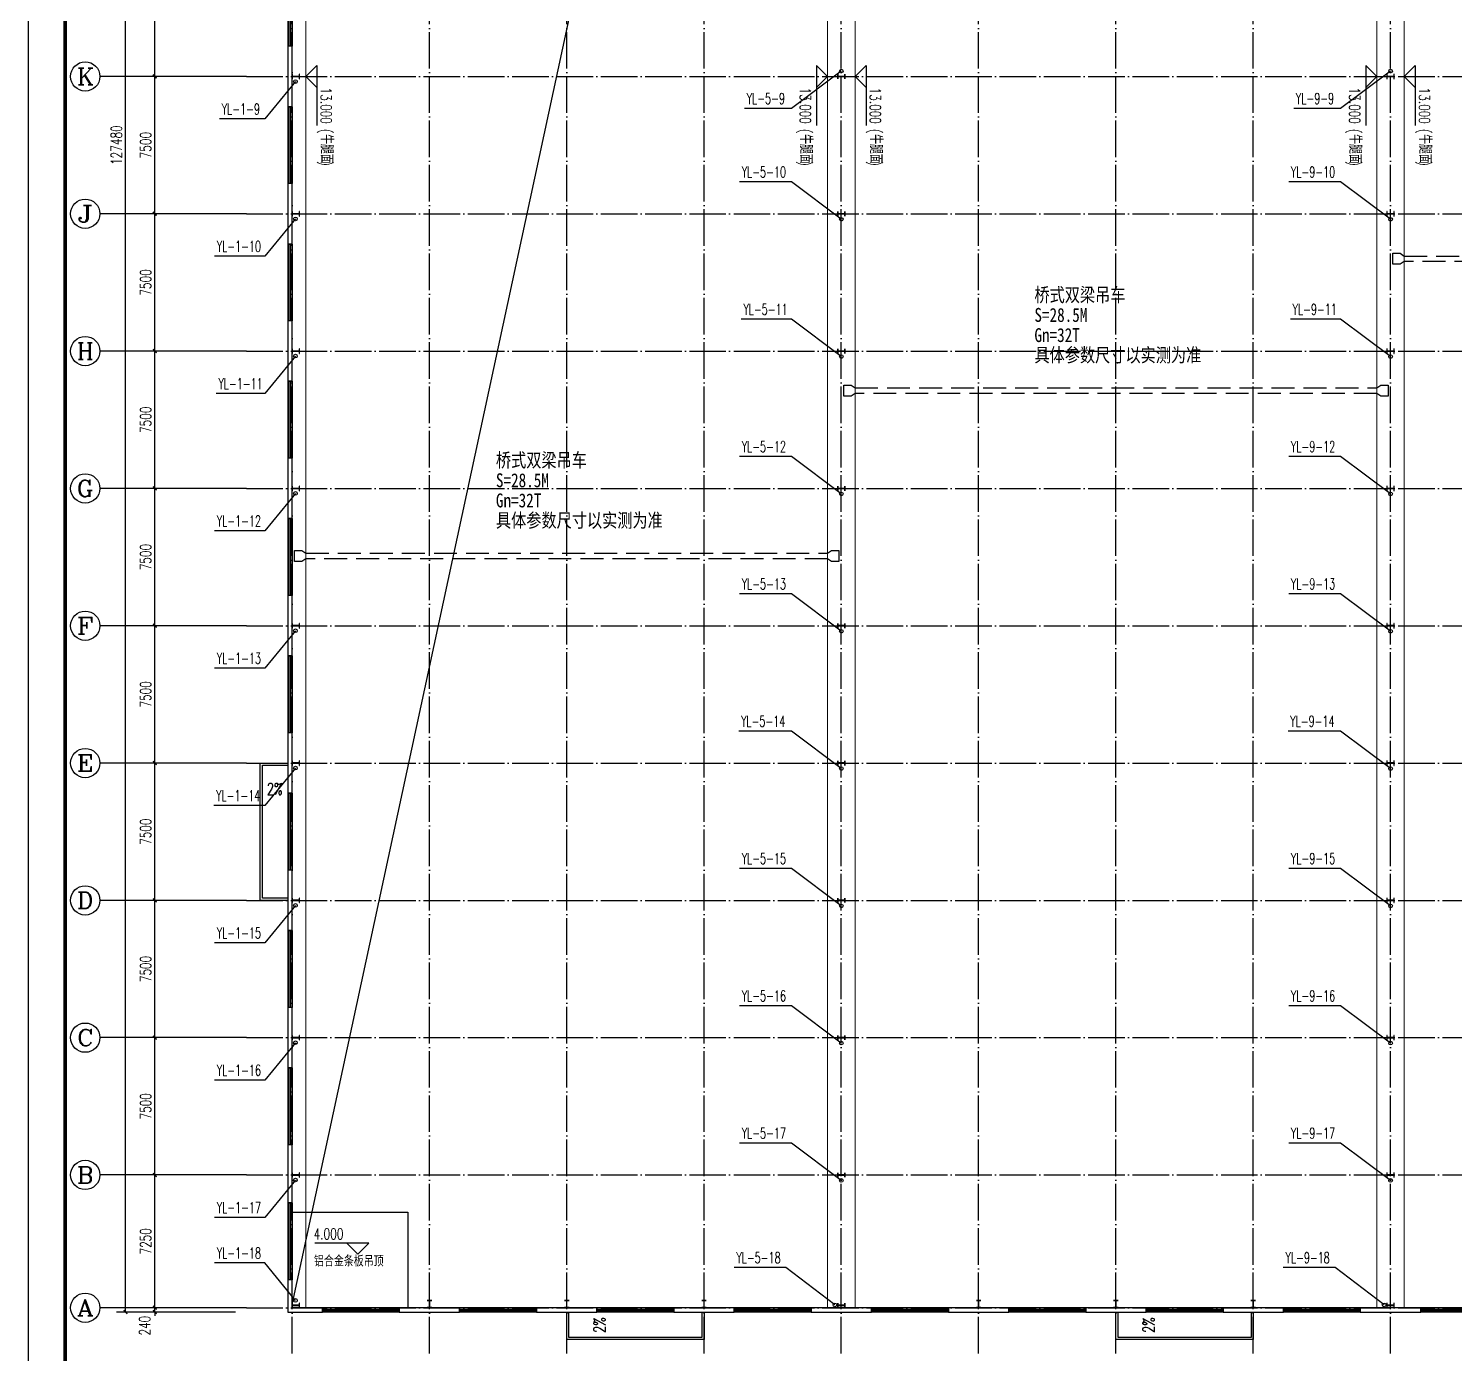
# Model space of a CAD drawing. Extents: x 14204718 to 16986381, y -1556765 to -15898.
# Drawn here: x 14849916 to 14927810, y -649394 to -577024 of the extents above; entities that cross this region are included whole.
import ezdxf
from ezdxf.enums import TextEntityAlignment as Align

# ---------------------------------------------------------------- set-up
doc = ezdxf.new("R2010")
doc.units = 0
doc.header["$LTSCALE"] = 1000
doc.header["$MEASUREMENT"] = 0
doc.linetypes.add('DASH', pattern=[0.35, 0.25, -0.1])
doc.linetypes.add('DOTE', pattern=[2.42, 2, -0.2, 0.02, -0.2])
for name, color, linetype in [('AXIS', 3, 'Continuous'), ('AXIS_TEXT', 7, 'Continuous'), ('COLUMN', 2, 'Continuous'), ('DIM_ELEV', 3, 'Continuous'), ('DIM_SYMB', 3, 'Continuous'), ('DIM_雨水', 3, 'Continuous'), ('DOTE', 8, 'DOTE'), ('PUB_TEXT', 7, 'Continuous'), ('TK', 4, 'Continuous'), ('TWT_TEXT', 7, 'Continuous'), ('VPIPE-雨水', 4, 'Continuous'), ('WALL-PARAPET', 6, 'Continuous'), ('WINDOW', 4, 'Continuous')]:
    doc.layers.add(name, color=color, linetype=linetype)
doc.styles.add('_TCH_AXIS', font='COMPLEX', dxfattribs={"bigfont": 'GBCBIG'})
doc.styles.add('_TCH_DIM', font='SIMPLEX', dxfattribs={"bigfont": 'GBCBIG'})
doc.styles.add('_TCH_DIM_T3', font='SIMPLEX', dxfattribs={"width": 0.705882, "bigfont": 'GBCBIG'})
doc.styles.add('_TWT_SERIAL', font='COMPLEX', dxfattribs={"width": 0.8, "height": 3, "bigfont": 'HZTXT'})
doc.styles.add('COMPLEX', font='COMPLEX')
doc.styles.add('TK-LG-B', font='', dxfattribs={"width": 0.75})
doc.styles.add('宋体', font='', dxfattribs={"width": 0.8})
doc.styles.get('TK-LG-B').set_extended_font_data('SimSun')
doc.styles.get('宋体').set_extended_font_data('SimSun')
doc.dimstyles.new('_TCH_ARCH&&200', dxfattribs={"dimtxt": 595, "dimasz": 200, "dimexe": 500, "dimexo": 600, "dimgap": 200, "dimtad": 1, "dimdec": 0, "dimzin": 0, "dimdsep": 46, "dimtxsty": '_TCH_DIM_T3', "dimblk": 'ARCHTICK', "dimcen": 0.09, "dimclrt": 7, "dimazin": 2, "dimtfac": 1, "dimtdec": 0, "dimtix": 1, "dimtmove": 2, "dimatfit": 3, "dimfxl": 0, "dimtolj": 1, "dimtzin": 0, "dimarcsym": 0})

# ---------------------------------------------------------------- blocks, each defined once
blk = doc.blocks.new('A$C797E1D2B')
at = {"layer": 'COLUMN'}
h = blk.add_hatch(color=256, dxfattribs=at)
h.paths.add_polyline_path([(125, 400), (250, 400), (250, 388), (130, 388), (130, 200), (125, 200)])
h.paths.add_polyline_path([(0, 400), (125, 400), (125, 200), (120, 200), (120, 388), (0, 388)])
h.paths.add_polyline_path([(0, 12), (120, 12), (120, 200), (125, 200), (125, 0), (0, 0)])
h.paths.add_polyline_path([(125, 200), (130, 200), (130, 12), (250, 12), (250, 0), (125, 0)])
blk.add_lwpolyline([(250, 0), (250, 12), (130, 12), (130, 388), (250, 388), (250, 400), (0, 400), (0, 388), (120, 388), (120, 12), (0, 12), (0, 0)], close=True, dxfattribs=at)
blk = doc.blocks.new('GeYuanFrame_11217718', base_point=(20.09, 4.53))
at = {"layer": 'TK'}
blk.add_lwpolyline([(20.09, 4.53), (20.09, 598.53), (1071.09, 598.53), (1071.09, 4.53)], close=True, dxfattribs=at)
at = {"layer": 'TK', "const_width": 1}
blk.add_lwpolyline([(45.09, 588.53), (1061.09, 588.53), (1061.09, 14.53), (45.09, 14.53)], close=True, dxfattribs=at)
blk = doc.blocks.new('$TCHSYS$WIN2D')
for p, q in [((-0.5, 0.5), (0.5, 0.5)), ((-0.5, 0.5), (-0.5, -0.5)), ((0.5, 0.5), (0.5, -0.5)), ((0.5, 0.167), (-0.5, 0.167)), ((0.5, -0.167), (-0.5, -0.167)), ((-0.5, -0.5), (0.5, -0.5))]:
    blk.add_line(p, q)
blk = doc.blocks.new('_AXISO')
blk.add_circle((0, 0), 0.5)
at = {"layer": 'AXIS_TEXT', "style": 'COMPLEX', "width": 1.041667}
blk.add_attdef('A', text='', height=0.56, dxfattribs=at).set_placement((-0.25, -0.28), (0.25, -0.28), align=Align.FIT)
blk = doc.blocks.new('_ArchTick')
at = {"color": 0, "linetype": 'ByBlock', "const_width": 0.4}
blk.add_lwpolyline([(-0.5, -0.5), (0.5, 0.5)], dxfattribs=at)
blk = doc.blocks.new('*D229')
at = {"layer": 'AXIS', "color": 0, "lineweight": -2}
for p, q in [((14861216, -519654), (14854716, -519654)), ((14855216, -647134), (14855216, -519654)), ((14861216, -647134), (14854716, -647134))]:
    blk.add_line(p, q, dxfattribs=at)
at = {"layer": 'Defpoints', "color": 0}
for p in [(14855216, -519654), (14861816, -519654), (14861816, -647134)]:
    blk.add_point(p, dxfattribs=at)
at = {"layer": 'AXIS', "color": 0, "lineweight": -2, "xscale": 200, "yscale": 200, "zscale": 200}
for p, rotation in [((14855216, -519654), 90), ((14855216, -647134), 270)]:
    blk.add_blockref('_ArchTick', p, dxfattribs=dict(at, rotation=rotation))
at = {"layer": 'AXIS', "color": 7, "insert": (14854719, -583394), "char_height": 595, "attachment_point": 5, "rotation": 90, "style": '_TCH_DIM_T3'}
blk.add_mtext('\\A1;127480', dxfattribs=at)
blk = doc.blocks.new('*D230')
at = {"layer": 'AXIS', "color": 0, "lineweight": -2}
for p, q in [((14861216, -646894), (14856316, -646894)), ((14861216, -647134), (14856316, -647134)), ((14856816, -646894), (14856816, -646694)), ((14856816, -647134), (14856816, -646894)), ((14856816, -647134), (14856816, -647334))]:
    blk.add_line(p, q, dxfattribs=at)
at = {"layer": 'Defpoints', "color": 0}
for p in [(14856816, -646894), (14861816, -646894), (14861816, -647134)]:
    blk.add_point(p, dxfattribs=at)
at = {"layer": 'AXIS', "color": 0, "lineweight": -2, "xscale": 200, "yscale": 200, "zscale": 200}
for p, rotation in [((14856816, -646894), 270), ((14856816, -647134), 90)]:
    blk.add_blockref('_ArchTick', p, dxfattribs=dict(at, rotation=rotation))
at = {"layer": 'AXIS', "color": 7, "insert": (14856266, -647874), "char_height": 595, "attachment_point": 5, "rotation": 90, "style": '_TCH_DIM_T3'}
blk.add_mtext('\\A1;240', dxfattribs=at)
blk = doc.blocks.new('*D231')
at = {"layer": 'AXIS', "color": 0, "lineweight": -2}
for p, q in [((14861216, -639644), (14856316, -639644)), ((14856816, -646894), (14856816, -639644)), ((14861216, -646894), (14856316, -646894))]:
    blk.add_line(p, q, dxfattribs=at)
at = {"layer": 'Defpoints', "color": 0}
for p in [(14856816, -639644), (14861816, -639644), (14861816, -646894)]:
    blk.add_point(p, dxfattribs=at)
at = {"layer": 'AXIS', "color": 0, "lineweight": -2, "xscale": 200, "yscale": 200, "zscale": 200}
for p, rotation in [((14856816, -639644), 90), ((14856816, -646894), 270)]:
    blk.add_blockref('_ArchTick', p, dxfattribs=dict(at, rotation=rotation))
at = {"layer": 'AXIS', "color": 7, "insert": (14856319, -643269), "char_height": 595, "attachment_point": 5, "rotation": 90, "style": '_TCH_DIM_T3'}
blk.add_mtext('\\A1;7250', dxfattribs=at)
blk = doc.blocks.new('*D232')
at = {"layer": 'AXIS', "color": 0, "lineweight": -2}
for p, q in [((14861216, -632144), (14856316, -632144)), ((14856816, -639644), (14856816, -632144)), ((14861216, -639644), (14856316, -639644))]:
    blk.add_line(p, q, dxfattribs=at)
at = {"layer": 'Defpoints', "color": 0}
for p in [(14856816, -632144), (14861816, -632144), (14861816, -639644)]:
    blk.add_point(p, dxfattribs=at)
at = {"layer": 'AXIS', "color": 0, "lineweight": -2, "xscale": 200, "yscale": 200, "zscale": 200}
for p, rotation in [((14856816, -632144), 90), ((14856816, -639644), 270)]:
    blk.add_blockref('_ArchTick', p, dxfattribs=dict(at, rotation=rotation))
at = {"layer": 'AXIS', "color": 7, "insert": (14856319, -635894), "char_height": 595, "attachment_point": 5, "rotation": 90, "style": '_TCH_DIM_T3'}
blk.add_mtext('\\A1;7500', dxfattribs=at)
blk = doc.blocks.new('*D233')
at = {"layer": 'AXIS', "color": 0, "lineweight": -2}
for p, q in [((14861216, -624644), (14856316, -624644)), ((14856816, -632144), (14856816, -624644)), ((14861216, -632144), (14856316, -632144))]:
    blk.add_line(p, q, dxfattribs=at)
at = {"layer": 'Defpoints', "color": 0}
for p in [(14856816, -624644), (14861816, -624644), (14861816, -632144)]:
    blk.add_point(p, dxfattribs=at)
at = {"layer": 'AXIS', "color": 0, "lineweight": -2, "xscale": 200, "yscale": 200, "zscale": 200}
for p, rotation in [((14856816, -624644), 90), ((14856816, -632144), 270)]:
    blk.add_blockref('_ArchTick', p, dxfattribs=dict(at, rotation=rotation))
at = {"layer": 'AXIS', "color": 7, "insert": (14856319, -628394), "char_height": 595, "attachment_point": 5, "rotation": 90, "style": '_TCH_DIM_T3'}
blk.add_mtext('\\A1;7500', dxfattribs=at)
blk = doc.blocks.new('*D234')
at = {"layer": 'AXIS', "color": 0, "lineweight": -2}
for p, q in [((14861216, -617144), (14856316, -617144)), ((14856816, -624644), (14856816, -617144)), ((14861216, -624644), (14856316, -624644))]:
    blk.add_line(p, q, dxfattribs=at)
at = {"layer": 'Defpoints', "color": 0}
for p in [(14856816, -617144), (14861816, -617144), (14861816, -624644)]:
    blk.add_point(p, dxfattribs=at)
at = {"layer": 'AXIS', "color": 0, "lineweight": -2, "xscale": 200, "yscale": 200, "zscale": 200}
for p, rotation in [((14856816, -617144), 90), ((14856816, -624644), 270)]:
    blk.add_blockref('_ArchTick', p, dxfattribs=dict(at, rotation=rotation))
at = {"layer": 'AXIS', "color": 7, "insert": (14856319, -620894), "char_height": 595, "attachment_point": 5, "rotation": 90, "style": '_TCH_DIM_T3'}
blk.add_mtext('\\A1;7500', dxfattribs=at)
blk = doc.blocks.new('*D235')
at = {"layer": 'AXIS', "color": 0, "lineweight": -2}
for p, q in [((14861216, -609644), (14856316, -609644)), ((14856816, -617144), (14856816, -609644)), ((14861216, -617144), (14856316, -617144))]:
    blk.add_line(p, q, dxfattribs=at)
at = {"layer": 'Defpoints', "color": 0}
for p in [(14856816, -609644), (14861816, -609644), (14861816, -617144)]:
    blk.add_point(p, dxfattribs=at)
at = {"layer": 'AXIS', "color": 0, "lineweight": -2, "xscale": 200, "yscale": 200, "zscale": 200}
for p, rotation in [((14856816, -609644), 90), ((14856816, -617144), 270)]:
    blk.add_blockref('_ArchTick', p, dxfattribs=dict(at, rotation=rotation))
at = {"layer": 'AXIS', "color": 7, "insert": (14856319, -613394), "char_height": 595, "attachment_point": 5, "rotation": 90, "style": '_TCH_DIM_T3'}
blk.add_mtext('\\A1;7500', dxfattribs=at)
blk = doc.blocks.new('*D236')
at = {"layer": 'AXIS', "color": 0, "lineweight": -2}
for p, q in [((14861216, -602144), (14856316, -602144)), ((14856816, -609644), (14856816, -602144)), ((14861216, -609644), (14856316, -609644))]:
    blk.add_line(p, q, dxfattribs=at)
at = {"layer": 'Defpoints', "color": 0}
for p in [(14856816, -602144), (14861816, -602144), (14861816, -609644)]:
    blk.add_point(p, dxfattribs=at)
at = {"layer": 'AXIS', "color": 0, "lineweight": -2, "xscale": 200, "yscale": 200, "zscale": 200}
for p, rotation in [((14856816, -602144), 90), ((14856816, -609644), 270)]:
    blk.add_blockref('_ArchTick', p, dxfattribs=dict(at, rotation=rotation))
at = {"layer": 'AXIS', "color": 7, "insert": (14856319, -605894), "char_height": 595, "attachment_point": 5, "rotation": 90, "style": '_TCH_DIM_T3'}
blk.add_mtext('\\A1;7500', dxfattribs=at)
blk = doc.blocks.new('*D237')
at = {"layer": 'AXIS', "color": 0, "lineweight": -2}
for p, q in [((14861216, -594644), (14856316, -594644)), ((14856816, -602144), (14856816, -594644)), ((14861216, -602144), (14856316, -602144))]:
    blk.add_line(p, q, dxfattribs=at)
at = {"layer": 'Defpoints', "color": 0}
for p in [(14856816, -594644), (14861816, -594644), (14861816, -602144)]:
    blk.add_point(p, dxfattribs=at)
at = {"layer": 'AXIS', "color": 0, "lineweight": -2, "xscale": 200, "yscale": 200, "zscale": 200}
for p, rotation in [((14856816, -594644), 90), ((14856816, -602144), 270)]:
    blk.add_blockref('_ArchTick', p, dxfattribs=dict(at, rotation=rotation))
at = {"layer": 'AXIS', "color": 7, "insert": (14856319, -598394), "char_height": 595, "attachment_point": 5, "rotation": 90, "style": '_TCH_DIM_T3'}
blk.add_mtext('\\A1;7500', dxfattribs=at)
blk = doc.blocks.new('*D238')
at = {"layer": 'AXIS', "color": 0, "lineweight": -2}
for p, q in [((14861216, -587144), (14856316, -587144)), ((14856816, -594644), (14856816, -587144)), ((14861216, -594644), (14856316, -594644))]:
    blk.add_line(p, q, dxfattribs=at)
at = {"layer": 'Defpoints', "color": 0}
for p in [(14856816, -587144), (14861816, -587144), (14861816, -594644)]:
    blk.add_point(p, dxfattribs=at)
at = {"layer": 'AXIS', "color": 0, "lineweight": -2, "xscale": 200, "yscale": 200, "zscale": 200}
for p, rotation in [((14856816, -587144), 90), ((14856816, -594644), 270)]:
    blk.add_blockref('_ArchTick', p, dxfattribs=dict(at, rotation=rotation))
at = {"layer": 'AXIS', "color": 7, "insert": (14856319, -590894), "char_height": 595, "attachment_point": 5, "rotation": 90, "style": '_TCH_DIM_T3'}
blk.add_mtext('\\A1;7500', dxfattribs=at)
blk = doc.blocks.new('*D239')
at = {"layer": 'AXIS', "color": 0, "lineweight": -2}
for p, q in [((14861216, -579644), (14856316, -579644)), ((14856816, -587144), (14856816, -579644)), ((14861216, -587144), (14856316, -587144))]:
    blk.add_line(p, q, dxfattribs=at)
at = {"layer": 'Defpoints', "color": 0}
for p in [(14856816, -579644), (14861816, -579644), (14861816, -587144)]:
    blk.add_point(p, dxfattribs=at)
at = {"layer": 'AXIS', "color": 0, "lineweight": -2, "xscale": 200, "yscale": 200, "zscale": 200}
for p, rotation in [((14856816, -579644), 90), ((14856816, -587144), 270)]:
    blk.add_blockref('_ArchTick', p, dxfattribs=dict(at, rotation=rotation))
at = {"layer": 'AXIS', "color": 7, "insert": (14856319, -583394), "char_height": 595, "attachment_point": 5, "rotation": 90, "style": '_TCH_DIM_T3'}
blk.add_mtext('\\A1;7500', dxfattribs=at)
blk = doc.blocks.new('*D240')
at = {"layer": 'AXIS', "color": 0, "lineweight": -2}
for p, q in [((14861216, -572144), (14856316, -572144)), ((14856816, -579644), (14856816, -572144)), ((14861216, -579644), (14856316, -579644))]:
    blk.add_line(p, q, dxfattribs=at)
at = {"layer": 'Defpoints', "color": 0}
for p in [(14856816, -572144), (14861816, -572144), (14861816, -579644)]:
    blk.add_point(p, dxfattribs=at)
at = {"layer": 'AXIS', "color": 0, "lineweight": -2, "xscale": 200, "yscale": 200, "zscale": 200}
for p, rotation in [((14856816, -572144), 90), ((14856816, -579644), 270)]:
    blk.add_blockref('_ArchTick', p, dxfattribs=dict(at, rotation=rotation))
at = {"layer": 'AXIS', "color": 7, "insert": (14856319, -575894), "char_height": 595, "attachment_point": 5, "rotation": 90, "style": '_TCH_DIM_T3'}
blk.add_mtext('\\A1;7500', dxfattribs=at)

msp = doc.modelspace()

# ---------------------------------------------------------------- linework, layer by layer
at = {"color": 8, "ltscale": 0.5}
msp.add_lwpolyline([(14953834.1, -519894.1), (14886816.4, -542149.1), (14864316.4, -646644.1)], dxfattribs=at)
at = {"color": 8, "linetype": 'DASH', "ltscale": 6, "const_width": 50}
for points in [[(14865066.4, -519894.1), (14865066.4, -646894.1)], [(14893566.4, -519894.1), (14893566.4, -646894.1)], [(14895066.4, -519894.1), (14895066.4, -646894.1)], [(14923566.4, -519894.1), (14923566.4, -646894.1)], [(14925066.4, -519894.1), (14925066.4, -646894.1)]]:
    msp.add_lwpolyline(points, dxfattribs=at)
at = {"color": 8, "linetype": 'DASH', "ltscale": 5}
for points in [[(14953566.4, -589450.1), (14953782.1, -589300.1), (14954182.1, -589300.1), (14954182.1, -589900.1), (14953782.1, -589900.1), (14953566.4, -589750.1), (14925066.4, -589750.1), (14924850.8, -589900.1), (14924450.8, -589900.1), (14924450.8, -589300.1), (14924850.8, -589300.1), (14925066.4, -589450.1)], [(14923566.4, -596652.1), (14923782.1, -596502.1), (14924182.1, -596502.1), (14924182.1, -597102.1), (14923782.1, -597102.1), (14923566.4, -596952.1), (14895066.4, -596952.1), (14894850.8, -597102.1), (14894450.8, -597102.1), (14894450.8, -596502.1), (14894850.8, -596502.1), (14895066.4, -596652.1)], [(14893566.4, -605683), (14893782.1, -605533), (14894182.1, -605533), (14894182.1, -606133), (14893782.1, -606133), (14893566.4, -605983), (14865066.4, -605983), (14864850.8, -606133), (14864450.8, -606133), (14864450.8, -605533), (14864850.8, -605533), (14865066.4, -605683)]]:
    msp.add_lwpolyline(points, close=True, dxfattribs=at)
at = {"ltscale": 0.5}
for points in [[(14864076.4, -624644.1), (14862576.4, -624644.1), (14862576.4, -617144.1), (14864076.4, -617144.1)], [(14864076.4, -624524.1), (14862696.4, -624524.1), (14862696.4, -617264.1), (14864076.4, -617264.1)], [(14864316.4, -641674.1), (14870636.4, -641674.1), (14870636.4, -646894.1)], [(14886816.4, -647134.1), (14886816.4, -648634.1), (14879316.4, -648634.1), (14879316.4, -647134.1)], [(14886696.4, -647134.1), (14886696.4, -648514.1), (14879436.4, -648514.1), (14879436.4, -647134.1)], [(14916816.4, -647134.1), (14916816.4, -648634.1), (14909316.4, -648634.1), (14909316.4, -647134.1)], [(14916696.4, -647134.1), (14916696.4, -648514.1), (14909436.4, -648514.1), (14909436.4, -647134.1)]]:
    msp.add_lwpolyline(points, dxfattribs=at)
at = {"layer": 'AXIS'}
for p, q in [((14861816.4, -579644.1), (14853816.4, -579644.1)), ((14861816.4, -587144.1), (14853816.4, -587144.1)), ((14861816.4, -594644.1), (14853816.4, -594644.1)), ((14861816.4, -602144.1), (14853816.4, -602144.1)), ((14861816.4, -609644.1), (14853816.4, -609644.1)), ((14861816.4, -617144.1), (14853816.4, -617144.1)), ((14861816.4, -624644.1), (14853816.4, -624644.1)), ((14861816.4, -632144.1), (14853816.4, -632144.1)), ((14861816.4, -639644.1), (14853816.4, -639644.1)), ((14861816.4, -646894.1), (14853816.4, -646894.1))]:
    msp.add_line(p, q, dxfattribs=at)
at = {"layer": 'DIM_ELEV'}
for p, q in [((14865066.4, -579644.1), (14865666.4, -579044.1)), ((14865666.4, -579044.1), (14865666.4, -582312.1)), ((14893566.4, -579644.1), (14892966.4, -579044.1)), ((14892966.4, -579044.1), (14892966.4, -582312.1)), ((14895066.4, -579644.1), (14895666.4, -579044.1)), ((14895666.4, -579044.1), (14895666.4, -582312.1)), ((14923566.4, -579644.1), (14922966.4, -579044.1)), ((14922966.4, -579044.1), (14922966.4, -582312.1)), ((14925066.4, -579644.1), (14925666.4, -579044.1)), ((14925666.4, -579044.1), (14925666.4, -582312.1)), ((14865066.4, -579644.1), (14865666.4, -580244.1)), ((14893566.4, -579644.1), (14892966.4, -580244.1)), ((14895066.4, -579644.1), (14895666.4, -580244.1)), ((14923566.4, -579644.1), (14922966.4, -580244.1)), ((14925066.4, -579644.1), (14925666.4, -580244.1)), ((14868506.1, -643370.2), (14865554.1, -643370.2)), ((14867906.1, -643970.2), (14867306.1, -643370.2)), ((14867906.1, -643970.2), (14868506.1, -643370.2))]:
    msp.add_line(p, q, dxfattribs=at)
at = {"layer": 'DIM_SYMB'}
for points in [[(14863896.4, -619097.1, 0, 0, 0), (14863246.4, -619097.1, 120, 0, 0), (14862796.4, -619097.1, 0, 0, 0)], [(14881653.4, -647314.1, 0, 0, 0), (14881653.4, -647964.1, 120, 0, 0), (14881653.4, -648414.1, 0, 0, 0)], [(14911653.4, -647314.1, 0, 0, 0), (14911653.4, -647964.1, 120, 0, 0), (14911653.4, -648414.1, 0, 0, 0)]]:
    msp.add_lwpolyline(points, format="xyseb", dxfattribs=at)
at = {"layer": 'DIM_雨水'}
for p, q in [((14894316.4, -579344.1, 3000), (14891586, -581387.8)), ((14924316.4, -579344.1, 3000), (14921586, -581387.8)), ((14864499.6, -579919.3), (14862817.1, -581963)), ((14891586, -581387.8), (14889025.9, -581387.8)), ((14921586, -581387.8), (14919025.9, -581387.8)), ((14862817.1, -581963), (14860346.8, -581963)), ((14891586, -585400.4), (14888754.2, -585400.4)), ((14894316.4, -587444.1, 3000), (14891586, -585400.4)), ((14921586, -585400.4), (14918754.2, -585400.4)), ((14924316.4, -587444.1, 3000), (14921586, -585400.4)), ((14864499.6, -587419.3), (14862817.1, -589463)), ((14862817.1, -589463), (14860076.2, -589463)), ((14891586, -592900.4), (14888845.1, -592900.4)), ((14894316.4, -594944.1, 3000), (14891586, -592900.4)), ((14921586, -592900.4), (14918845.1, -592900.4)), ((14924316.4, -594944.1, 3000), (14921586, -592900.4)), ((14864499.6, -594919.3), (14862817.1, -596963)), ((14862817.1, -596963), (14860166.8, -596963)), ((14891586, -600400.4), (14888754.2, -600400.4)), ((14894316.4, -602444.1, 3000), (14891586, -600400.4)), ((14921586, -600400.4), (14918754.2, -600400.4)), ((14924316.4, -602444.1, 3000), (14921586, -600400.4)), ((14864499.6, -602419.3), (14862817.1, -604463)), ((14862817.1, -604463), (14860076.2, -604463)), ((14891586, -607900.4), (14888754.2, -607900.4)), ((14894316.4, -609944.1, 3000), (14891586, -607900.4)), ((14921586, -607900.4), (14918754.2, -607900.4)), ((14924316.4, -609944.1, 3000), (14921586, -607900.4)), ((14864499.6, -609919.3), (14862817.1, -611963)), ((14862817.1, -611963), (14860076.2, -611963)), ((14891586, -615400.4), (14888717.7, -615400.4)), ((14894316.4, -617444.1, 3000), (14891586, -615400.4)), ((14921586, -615400.4), (14918717.7, -615400.4)), ((14924316.4, -617444.1, 3000), (14921586, -615400.4)), ((14864499.6, -617419.3), (14862817.1, -619463)), ((14862817.1, -619463), (14860039.9, -619463)), ((14891586, -622900.4), (14888754.2, -622900.4)), ((14894316.4, -624944.1, 3000), (14891586, -622900.4)), ((14921586, -622900.4), (14918754.2, -622900.4)), ((14924316.4, -624944.1, 3000), (14921586, -622900.4)), ((14864499.6, -624919.3), (14862817.1, -626963)), ((14862817.1, -626963), (14860076.2, -626963)), ((14891586, -630400.4), (14888754.2, -630400.4)), ((14894316.4, -632444.1, 3000), (14891586, -630400.4)), ((14921586, -630400.4), (14918754.2, -630400.4)), ((14924316.4, -632444.1, 3000), (14921586, -630400.4)), ((14864499.6, -632419.3), (14862817.1, -634463)), ((14862817.1, -634463), (14860076.2, -634463)), ((14891586, -637900.4), (14888754.2, -637900.4)), ((14894316.4, -639944.1, 3000), (14891586, -637900.4)), ((14921586, -637900.4), (14918754.2, -637900.4)), ((14924316.4, -639944.1, 3000), (14921586, -637900.4)), ((14864499.6, -639919.3), (14862817.1, -641963)), ((14862817.1, -641963), (14860076.2, -641963)), ((14862817.1, -644450.2), (14860076.2, -644450.2)), ((14864499.6, -646493.9), (14862817.1, -644450.2)), ((14891290.7, -644700.4), (14888458.9, -644700.4)), ((14893966, -646744), (14891290.7, -644700.4)), ((14921290.7, -644700.4), (14918458.9, -644700.4)), ((14923966, -646744), (14921290.7, -644700.4))]:
    msp.add_line(p, q, dxfattribs=at)
at = {"layer": 'DOTE'}
for p, q in [((14864316.4, -649394.1), (14864316.4, -517394.1)), ((14871816.4, -649394.1), (14871816.4, -517394.1)), ((14879316.4, -649394.1), (14879316.4, -517394.1)), ((14886816.4, -649394.1), (14886816.4, -517394.1)), ((14894316.4, -649394.1), (14894316.4, -517394.1)), ((14901816.4, -649394.1), (14901816.4, -517394.1)), ((14909316.4, -649394.1), (14909316.4, -517394.1)), ((14916816.4, -649394.1), (14916816.4, -517394.1)), ((14924316.4, -649394.1), (14924316.4, -517394.1)), ((14861816.4, -579644.1), (14956816.4, -579644.1)), ((14861816.4, -587144.1), (14956816.4, -587144.1)), ((14861816.4, -594644.1), (14956816.4, -594644.1)), ((14861816.4, -602144.1), (14956816.4, -602144.1)), ((14861816.4, -609644.1), (14956816.4, -609644.1)), ((14861816.4, -617144.1), (14956816.4, -617144.1)), ((14861816.4, -624644.1), (14956816.4, -624644.1)), ((14861816.4, -632144.1), (14956816.4, -632144.1)), ((14861816.4, -639644.1), (14956816.4, -639644.1)), ((14861816.4, -646894.1), (14956816.4, -646894.1))]:
    msp.add_line(p, q, dxfattribs=at)
at = {"layer": 'VPIPE-雨水', "linetype": 'Continuous'}
for centre in [(14894316.4, -579344.1), (14924316.4, -579344.1), (14864499.6, -579919.3), (14864499.6, -587419.3), (14894316.4, -587444.1), (14924316.4, -587444.1), (14864499.6, -594919.3), (14894316.4, -594944.1), (14924316.4, -594944.1), (14864499.6, -602419.3), (14894316.4, -602444.1), (14924316.4, -602444.1), (14864499.6, -609919.3), (14894316.4, -609944.1), (14924316.4, -609944.1), (14864499.6, -617419.3), (14894316.4, -617444.1), (14924316.4, -617444.1), (14864499.6, -624919.3), (14894316.4, -624944.1), (14924316.4, -624944.1), (14864499.6, -632419.3), (14894316.4, -632444.1), (14924316.4, -632444.1), (14864499.6, -639919.3), (14894316.4, -639944.1), (14924316.4, -639944.1), (14864499.6, -646493.9), (14893966, -646744), (14923966, -646744)]:
    msp.add_circle(centre, 100, dxfattribs=at)
at = {"layer": 'WALL-PARAPET'}
for p, q in [((14864076.4, -577994.1), (14864076.4, -581294.1)), ((14864316.4, -577994.1), (14864076.4, -577994.1)), ((14864316.4, -581294.1), (14864316.4, -577994.1)), ((14864076.4, -581294.1), (14864316.4, -581294.1)), ((14864076.4, -585494.1), (14864076.4, -588794.1)), ((14864316.4, -585494.1), (14864076.4, -585494.1)), ((14864316.4, -588794.1), (14864316.4, -585494.1)), ((14864076.4, -588794.1), (14864316.4, -588794.1)), ((14864076.4, -592994.1), (14864076.4, -596294.1)), ((14864316.4, -592994.1), (14864076.4, -592994.1)), ((14864316.4, -596294.1), (14864316.4, -592994.1)), ((14864076.4, -596294.1), (14864316.4, -596294.1)), ((14864076.4, -600494.1), (14864076.4, -603794.1)), ((14864316.4, -600494.1), (14864076.4, -600494.1)), ((14864316.4, -603794.1), (14864316.4, -600494.1)), ((14864076.4, -603794.1), (14864316.4, -603794.1)), ((14864076.4, -607994.1), (14864076.4, -611294.1)), ((14864316.4, -607994.1), (14864076.4, -607994.1)), ((14864316.4, -611294.1), (14864316.4, -607994.1)), ((14864076.4, -611294.1), (14864316.4, -611294.1)), ((14864076.4, -615494.1), (14864076.4, -618794.1)), ((14864316.4, -615494.1), (14864076.4, -615494.1)), ((14864316.4, -618794.1), (14864316.4, -615494.1)), ((14864076.4, -618794.1), (14864316.4, -618794.1)), ((14864076.4, -622994.1), (14864076.4, -626294.1)), ((14864316.4, -622994.1), (14864076.4, -622994.1)), ((14864316.4, -626294.1), (14864316.4, -622994.1)), ((14864076.4, -626294.1), (14864316.4, -626294.1)), ((14864076.4, -630494.1), (14864076.4, -633794.1)), ((14864316.4, -630494.1), (14864076.4, -630494.1)), ((14864316.4, -633794.1), (14864316.4, -630494.1)), ((14864076.4, -633794.1), (14864316.4, -633794.1)), ((14864076.4, -637994.1), (14864076.4, -641169.1)), ((14864316.4, -637994.1), (14864076.4, -637994.1)), ((14864316.4, -641169.1), (14864316.4, -637994.1)), ((14864076.4, -641169.1), (14864316.4, -641169.1)), ((14864316.4, -645369.1), (14864076.4, -645369.1)), ((14864076.4, -645369.1), (14864076.4, -647134.1)), ((14864316.4, -646894.1), (14864316.4, -645369.1)), ((14864076.4, -647134.1), (14865966.4, -647134.1)), ((14865966.4, -646894.1), (14864316.4, -646894.1)), ((14865966.4, -647134.1), (14865966.4, -646894.1)), ((14873466.4, -646894.1), (14870166.4, -646894.1)), ((14870166.4, -646894.1), (14870166.4, -647134.1)), ((14870166.4, -647134.1), (14873466.4, -647134.1)), ((14873466.4, -647134.1), (14873466.4, -646894.1)), ((14880966.4, -646894.1), (14877666.4, -646894.1)), ((14877666.4, -646894.1), (14877666.4, -647134.1)), ((14877666.4, -647134.1), (14880966.4, -647134.1)), ((14880966.4, -647134.1), (14880966.4, -646894.1)), ((14888466.4, -646894.1), (14885166.4, -646894.1)), ((14885166.4, -646894.1), (14885166.4, -647134.1)), ((14885166.4, -647134.1), (14888466.4, -647134.1)), ((14888466.4, -647134.1), (14888466.4, -646894.1)), ((14895966.4, -646894.1), (14892666.4, -646894.1)), ((14892666.4, -646894.1), (14892666.4, -647134.1)), ((14892666.4, -647134.1), (14895966.4, -647134.1)), ((14895966.4, -647134.1), (14895966.4, -646894.1)), ((14903466.4, -646894.1), (14900166.4, -646894.1)), ((14900166.4, -646894.1), (14900166.4, -647134.1)), ((14900166.4, -647134.1), (14903466.4, -647134.1)), ((14903466.4, -647134.1), (14903466.4, -646894.1)), ((14910966.4, -646894.1), (14907666.4, -646894.1)), ((14907666.4, -646894.1), (14907666.4, -647134.1)), ((14907666.4, -647134.1), (14910966.4, -647134.1)), ((14910966.4, -647134.1), (14910966.4, -646894.1)), ((14918466.4, -646894.1), (14915166.4, -646894.1)), ((14915166.4, -646894.1), (14915166.4, -647134.1)), ((14915166.4, -647134.1), (14918466.4, -647134.1)), ((14918466.4, -647134.1), (14918466.4, -646894.1)), ((14925966.4, -646894.1), (14922666.4, -646894.1)), ((14922666.4, -646894.1), (14922666.4, -647134.1)), ((14922666.4, -647134.1), (14925966.4, -647134.1)), ((14925966.4, -647134.1), (14925966.4, -646894.1))]:
    msp.add_line(p, q, dxfattribs=at)

# ---------------------------------------------------------------- block references
at = {"xscale": 200, "yscale": 200, "zscale": 200, "rotation": 270}
msp.add_blockref('GeYuanFrame_11217718', (14849916.4, -483794.1), dxfattribs=at)
for p, rotation in [((14864316.4, -579519.1), 270), ((14894116.4, -579519.1), 270), ((14924116.4, -579519.1), 270), ((14864316.4, -587019.1), 270), ((14894116.4, -587019.1), 270), ((14924116.4, -587019.1), 270), ((14864316.4, -594519.1), 270), ((14894116.4, -594519.1), 270), ((14924116.4, -594519.1), 270), ((14864316.4, -602019.1), 270), ((14894116.4, -602019.1), 270), ((14924116.4, -602019.1), 270), ((14864316.4, -609519.1), 270), ((14894116.4, -609519.1), 270), ((14924116.4, -609519.1), 270), ((14864316.4, -617019.1), 270), ((14894116.4, -617019.1), 270), ((14924116.4, -617019.1), 270), ((14864316.4, -624519.1), 270), ((14894116.4, -624519.1), 270), ((14924116.4, -624519.1), 270), ((14864316.4, -632019.1), 270), ((14894116.4, -632019.1), 270), ((14924116.4, -632019.1), 270), ((14864316.4, -639519.1), 270), ((14894116.4, -639519.1), 270), ((14924116.4, -639519.1), 270), ((14871941.4, -646494.1), 180), ((14879441.4, -646494.1), 180), ((14886941.4, -646494.1), 180), ((14901941.4, -646494.1), 180), ((14909441.4, -646494.1), 180), ((14916941.4, -646494.1), 180), ((14864316.4, -646644.1), 270), ((14894116.4, -646644.1), 270), ((14924116.4, -646644.1), 270)]:
    msp.add_blockref('A$C797E1D2B', p, dxfattribs=dict(rotation=rotation))
at = {"layer": 'AXIS'}
ref = msp.add_blockref('_AXISO', (14853016.4, -579644.1), dxfattribs=dict(at, xscale=1600, yscale=1600, zscale=1600))
ref.add_attrib('A', 'K', dxfattribs={"layer": 'AXIS_TEXT', "ltscale": 0.5, "height": 905.1, "style": '_TCH_AXIS', "width": 1.105263}).set_placement((14852563.9, -580096.6), (14853469, -580096.6), align=Align.FIT)
ref = msp.add_blockref('_AXISO', (14853016.4, -587144.1), dxfattribs=dict(at, xscale=1600, yscale=1600, zscale=1600))
ref.add_attrib('A', 'J', dxfattribs={"layer": 'AXIS_TEXT', "ltscale": 0.5, "height": 905.1, "style": '_TCH_AXIS', "width": 1.909091}).set_placement((14852563.9, -587596.6), (14853469, -587596.6), align=Align.FIT)
ref = msp.add_blockref('_AXISO', (14853016.4, -594644.1), dxfattribs=dict(at, xscale=1600, yscale=1600, zscale=1600))
ref.add_attrib('A', 'H', dxfattribs={"layer": 'AXIS_TEXT', "ltscale": 0.5, "height": 905.1, "style": '_TCH_AXIS', "width": 1.05}).set_placement((14852563.9, -595096.6), (14853469, -595096.6), align=Align.FIT)
ref = msp.add_blockref('_AXISO', (14853016.4, -602144.1), dxfattribs=dict(at, xscale=1600, yscale=1600, zscale=1600))
ref.add_attrib('A', 'G', dxfattribs={"layer": 'AXIS_TEXT', "ltscale": 0.5, "height": 905.1, "style": '_TCH_AXIS', "width": 1.166667}).set_placement((14852563.9, -602596.6), (14853469, -602596.6), align=Align.FIT)
ref = msp.add_blockref('_AXISO', (14853016.4, -609644.1), dxfattribs=dict(at, xscale=1600, yscale=1600, zscale=1600))
ref.add_attrib('A', 'F', dxfattribs={"layer": 'AXIS_TEXT', "ltscale": 0.5, "height": 905.1, "style": '_TCH_AXIS', "width": 1.3125}).set_placement((14852563.9, -610096.6), (14853469, -610096.6), align=Align.FIT)
ref = msp.add_blockref('_AXISO', (14853016.4, -617144.1), dxfattribs=dict(at, xscale=1600, yscale=1600, zscale=1600))
ref.add_attrib('A', 'E', dxfattribs={"layer": 'AXIS_TEXT', "ltscale": 0.5, "height": 905.1, "style": '_TCH_AXIS', "width": 1.3125}).set_placement((14852563.9, -617596.6), (14853469, -617596.6), align=Align.FIT)
ref = msp.add_blockref('_AXISO', (14853016.4, -624644.1), dxfattribs=dict(at, xscale=1600, yscale=1600, zscale=1600))
ref.add_attrib('A', 'D', dxfattribs={"layer": 'AXIS_TEXT', "ltscale": 0.5, "height": 905.1, "style": '_TCH_AXIS', "width": 1.235294}).set_placement((14852563.9, -625096.6), (14853469, -625096.6), align=Align.FIT)
ref = msp.add_blockref('_AXISO', (14853016.4, -632144.1), dxfattribs=dict(at, xscale=1600, yscale=1600, zscale=1600))
ref.add_attrib('A', 'C', dxfattribs={"layer": 'AXIS_TEXT', "ltscale": 0.5, "height": 905.1, "style": '_TCH_AXIS', "width": 1.4}).set_placement((14852563.9, -632596.6), (14853469, -632596.6), align=Align.FIT)
ref = msp.add_blockref('_AXISO', (14853016.4, -639644.1), dxfattribs=dict(at, xscale=1600, yscale=1600, zscale=1600))
ref.add_attrib('A', 'B', dxfattribs={"layer": 'AXIS_TEXT', "ltscale": 0.5, "height": 905.1, "style": '_TCH_AXIS', "width": 1.235294}).set_placement((14852563.9, -640096.6), (14853469, -640096.6), align=Align.FIT)
ref = msp.add_blockref('_AXISO', (14853016.4, -646894.1), dxfattribs=dict(at, xscale=1600, yscale=1600, zscale=1600))
ref.add_attrib('A', 'A', dxfattribs={"layer": 'AXIS_TEXT', "ltscale": 0.5, "height": 905.1, "style": '_TCH_AXIS', "width": 1.166667}).set_placement((14852563.9, -647346.6), (14853469, -647346.6), align=Align.FIT)
at = {"layer": 'WINDOW', "xscale": 4200, "yscale": 240, "zscale": 4200, "rotation": 270}
for p in [(14864196.4, -575894.1), (14864196.4, -583394.1), (14864196.4, -590894.1), (14864196.4, -598394.1), (14864196.4, -605894.1), (14864196.4, -613394.1), (14864196.4, -620894.1), (14864196.4, -628394.1), (14864196.4, -635894.1), (14864196.4, -643269.1)]:
    msp.add_blockref('$TCHSYS$WIN2D', p, dxfattribs=at)
at = {"layer": 'WINDOW', "xscale": -4200, "yscale": -240, "zscale": -4200}
for p in [(14868066.4, -647014.1), (14875566.4, -647014.1), (14883066.4, -647014.1), (14890566.4, -647014.1), (14898066.4, -647014.1), (14905566.4, -647014.1), (14913066.4, -647014.1), (14920566.4, -647014.1), (14928066.4, -647014.1)]:
    msp.add_blockref('$TCHSYS$WIN2D', p, dxfattribs=at)

# ---------------------------------------------------------------- texts
at = {"layer": 'PUB_TEXT', "style": '_TCH_DIM', "width": 0.705882}
for s, height, rotation, p in [('13.000', 595, 270, (14865876.4, -580252.1)), ('13.000', 595, 270, (14892056.4, -580252.1)), ('13.000', 595, 270, (14895876.4, -580252.1)), ('13.000', 595, 270, (14922056.4, -580252.1)), ('13.000', 595, 270, (14925876.4, -580252.1)), ('(', 595, 270, (14865876.4, -582512.1)), ('(', 595, 270, (14892056.4, -582512.1)), ('(', 595, 270, (14895876.4, -582512.1)), ('(', 595, 270, (14922056.4, -582512.1)), ('(', 595, 270, (14925876.4, -582512.1)), (')', 595, 270, (14865876.4, -584266.5)), (')', 595, 270, (14892056.4, -584266.5)), (')', 595, 270, (14895876.4, -584266.5)), (')', 595, 270, (14922056.4, -584266.5)), (')', 595, 270, (14925876.4, -584266.5)), ('2%%%', 637.5, 90, (14881428.4, -648271.2)), ('2%%%', 637.5, 90, (14911428.4, -648271.2))]:
    msp.add_text(s, height=height, rotation=rotation, dxfattribs=at).set_placement(p)
at = {"layer": 'PUB_TEXT', "style": '_TCH_DIM'}
for p in [(14865876.4, -582792.1), (14892056.4, -582792.1), (14895876.4, -582792.1), (14922056.4, -582792.1), (14925876.4, -582792.1)]:
    msp.add_text('牛腿面', height=675.18, rotation=270, dxfattribs=at).set_placement(p)
at = {"layer": 'PUB_TEXT', "color": 8, "style": '宋体', "width": 0.8}
for s, height, p in [('桥式双梁吊车', 759.49, (14904863.4, -591947.1)), ('S=28.5M', 759.49, (14904863.4, -593047.1)), ('Gn=32T', 759.49, (14904863.4, -594147.1)), ('具体参数尺寸以实测为准', 759.494, (14904863.4, -595236.4)), ('桥式双梁吊车', 759.49, (14875448.7, -600978.1)), ('S=28.5M', 759.49, (14875448.7, -602078.1)), ('Gn=32T', 759.49, (14875448.7, -603178.1)), ('具体参数尺寸以实测为准', 759.494, (14875448.7, -604267.3))]:
    msp.add_text(s, height=height, dxfattribs=at).set_placement(p)
at = {"layer": 'PUB_TEXT'}
for s, height, style, width, p in [('2%%%', 637.5, '_TCH_DIM', 0.705882, (14862939.3, -618872.1)), ('4.000', 595, '_TCH_DIM', 0.705882, (14865494.1, -643160.2)), ('铝合金条板吊顶', 531.65, 'TK-LG-B', 0.75, (14865508.9, -644587.3))]:
    msp.add_text(s, height=height, dxfattribs=dict(at, style=style, width=width)).set_placement(p)
at = {"layer": 'TWT_TEXT', "style": '_TWT_SERIAL', "width": 0.64}
for s, p in [('YL-5-9', (14889145.9, -581147.8)), ('YL-9-9', (14919145.9, -581147.8)), ('YL-1-9', (14860466.8, -581723)), ('YL-5-10', (14888874.2, -585160.4)), ('YL-9-10', (14918874.2, -585160.4)), ('YL-1-10', (14860196.2, -589223)), ('YL-5-11', (14888965.1, -592660.4)), ('YL-9-11', (14918965.1, -592660.4)), ('YL-1-11', (14860286.8, -596723)), ('YL-5-12', (14888874.2, -600160.4)), ('YL-9-12', (14918874.2, -600160.4)), ('YL-1-12', (14860196.2, -604223)), ('YL-5-13', (14888874.2, -607660.4)), ('YL-9-13', (14918874.2, -607660.4)), ('YL-1-13', (14860196.2, -611723)), ('YL-5-14', (14888837.7, -615160.4)), ('YL-9-14', (14918837.7, -615160.4)), ('YL-1-14', (14860159.9, -619223)), ('YL-5-15', (14888874.2, -622660.4)), ('YL-9-15', (14918874.2, -622660.4)), ('YL-1-15', (14860196.2, -626723)), ('YL-5-16', (14888874.2, -630160.4)), ('YL-9-16', (14918874.2, -630160.4)), ('YL-1-16', (14860196.2, -634223)), ('YL-5-17', (14888874.2, -637660.4)), ('YL-9-17', (14918874.2, -637660.4)), ('YL-1-17', (14860196.2, -641723)), ('YL-1-18', (14860196.2, -644210.2)), ('YL-5-18', (14888578.9, -644460.4)), ('YL-9-18', (14918578.9, -644460.4))]:
    msp.add_text(s, height=600, dxfattribs=at).set_placement(p)

# ---------------------------------------------------------------- dimensions: what is measured, and where the dimension line sits
at = {"layer": 'AXIS'}
for p1, p2, distance, text, picture, middle in [((14861816.4, -647134.1), (14861816.4, -519654.1), 6600, '127480', '*D229', (14854718.9, -583394.1)), ((14861816.4, -579644.1), (14861816.4, -572144.1), 5000, '7500', '*D240', (14856318.9, -575894.1)), ((14861816.4, -587144.1), (14861816.4, -579644.1), 5000, '7500', '*D239', (14856318.9, -583394.1)), ((14861816.4, -594644.1), (14861816.4, -587144.1), 5000, '7500', '*D238', (14856318.9, -590894.1)), ((14861816.4, -602144.1), (14861816.4, -594644.1), 5000, '7500', '*D237', (14856318.9, -598394.1)), ((14861816.4, -609644.1), (14861816.4, -602144.1), 5000, '7500', '*D236', (14856318.9, -605894.1)), ((14861816.4, -617144.1), (14861816.4, -609644.1), 5000, '7500', '*D235', (14856318.9, -613394.1)), ((14861816.4, -624644.1), (14861816.4, -617144.1), 5000, '7500', '*D234', (14856318.9, -620894.1)), ((14861816.4, -632144.1), (14861816.4, -624644.1), 5000, '7500', '*D233', (14856318.9, -628394.1)), ((14861816.4, -639644.1), (14861816.4, -632144.1), 5000, '7500', '*D232', (14856318.9, -635894.1)), ((14861816.4, -646894.1), (14861816.4, -639644.1), 5000, '7250', '*D231', (14856318.9, -643269.1))]:
    dim = msp.add_aligned_dim(p1=p1, p2=p2, distance=distance, text=text, dimstyle='_TCH_ARCH&&200', dxfattribs=at)
    dim.commit()
    dim.dimension.update_dxf_attribs({"geometry": picture, "text_midpoint": middle})
dim = msp.add_linear_dim(base=(14856816.4, -646894.1), p1=(14861816.4, -647134.1), p2=(14861816.4, -646894.1), angle=90, text='240', dimstyle='_TCH_ARCH&&200', dxfattribs=at)
dim.commit()
dim.dimension.update_dxf_attribs({"geometry": '*D230', "text_midpoint": (14856266.4, -647874.1), "dimtype": 161})

doc.saveas('drawing.dxf')
